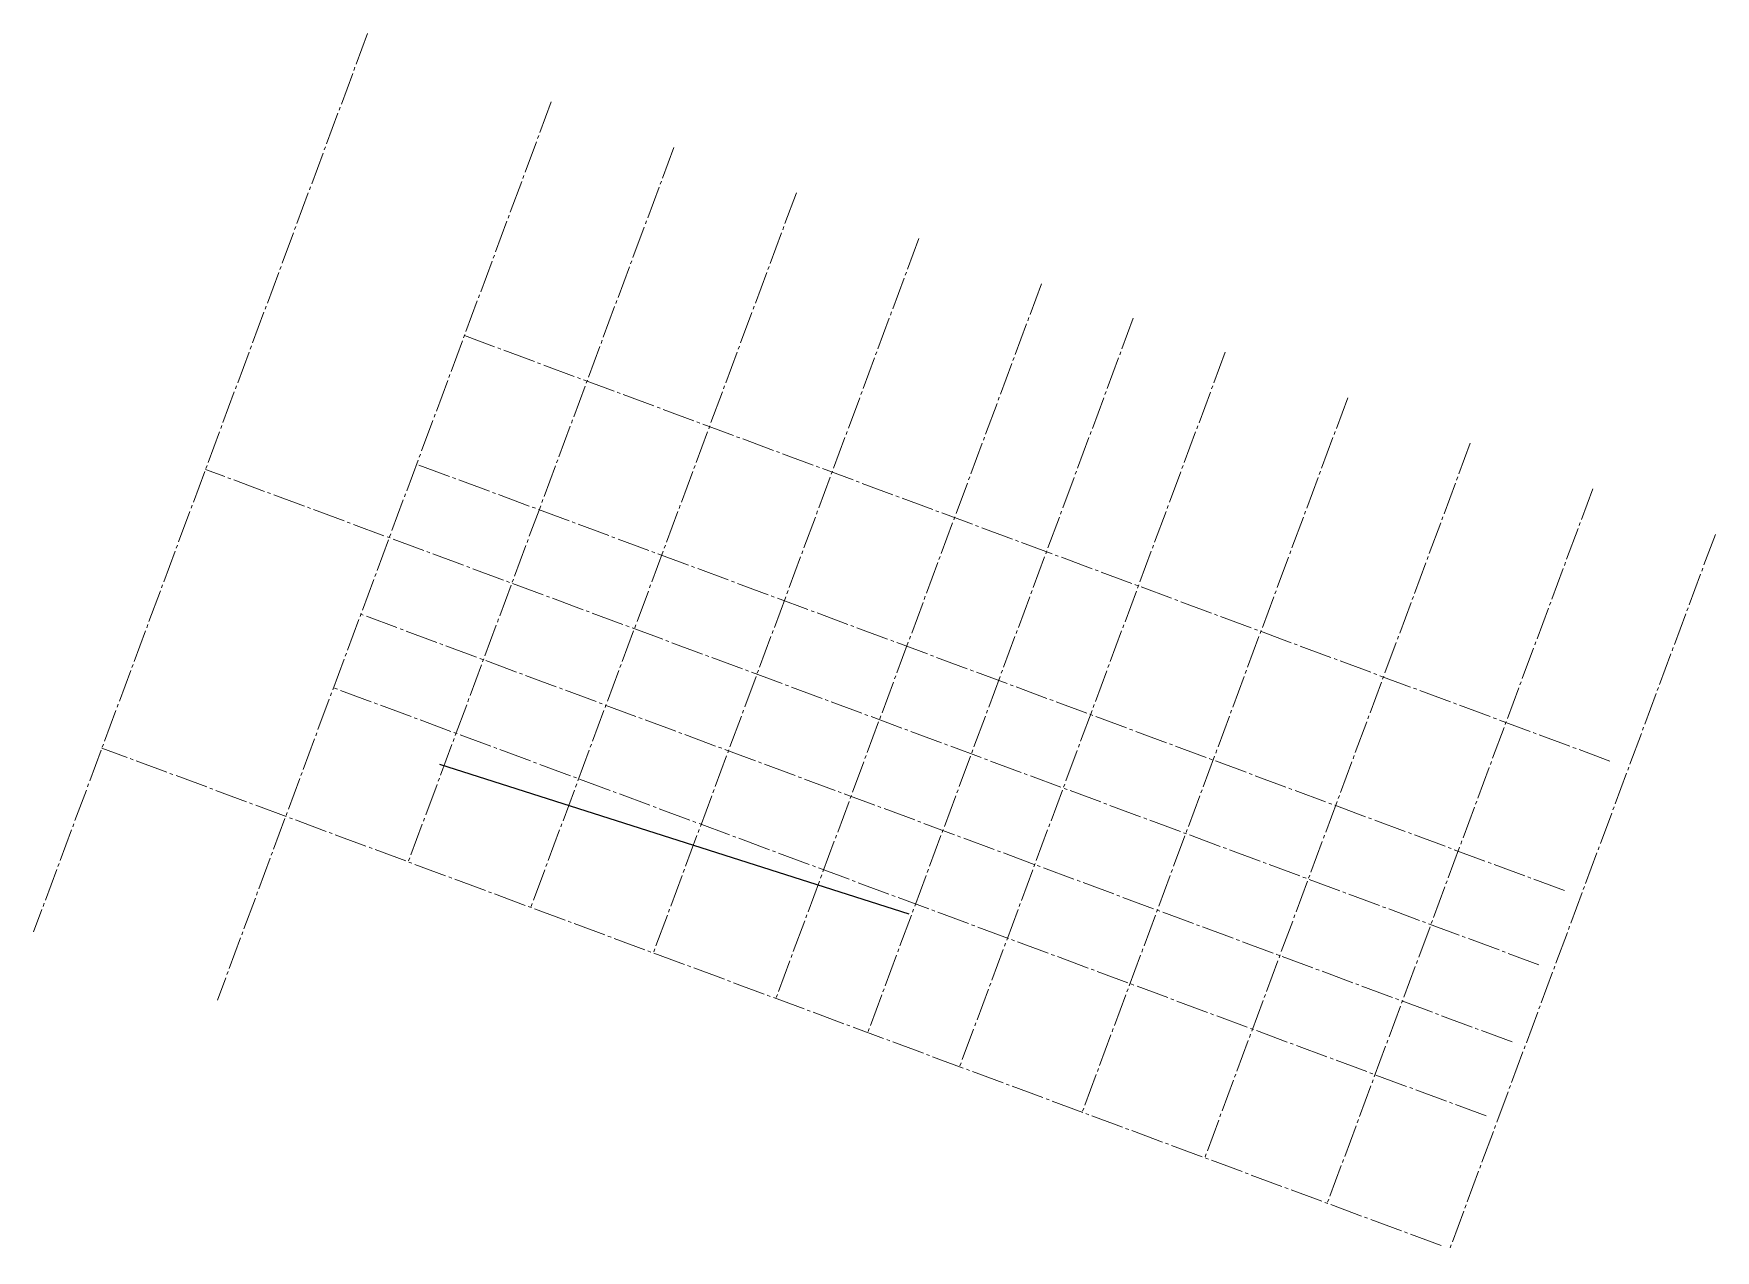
# Model space of a CAD drawing. Extents: x 396834 to 397278, y 241901 to 242133.
# Drawn here: x 397226.8 to 397278.3, y 241910.9 to 241948.2 of the extents above; entities that cross this region are included whole.
import ezdxf

# ---------------------------------------------------------------- set-up
doc = ezdxf.new("R2010")
doc.units = 0
doc.header["$LTSCALE"] = 0.5
doc.linetypes.add('DOTE', pattern=[2.42, 2, -0.2, 0.02, -0.2])
doc.layers.get('0').update_dxf_attribs({"linetype": 'CONTINUOUS'})

msp = doc.modelspace()

# ---------------------------------------------------------------- linework, layer by layer
at = {"color": 1, "linetype": 'DOTE', "lineweight": 20}
for p, q in [((397237.056, 241948.167), (397226.839, 241920.673)), ((397242.68, 241946.077), (397232.463, 241918.583)), ((397246.43, 241944.684), (397238.285, 241922.765)), ((397250.179, 241943.29), (397242.034, 241921.372)), ((397253.929, 241941.897), (397245.784, 241919.978)), ((397257.678, 241940.504), (397249.533, 241918.585)), ((397260.49, 241939.459), (397252.345, 241917.54)), ((397275.067, 241925.901), (397240.022, 241938.924)), ((397263.302, 241938.414), (397255.157, 241916.495)), ((397267.052, 241937.02), (397258.907, 241915.102)), ((397270.801, 241935.627), (397262.656, 241913.708)), ((397273.687, 241921.933), (397238.559, 241934.987)), ((397272.899, 241919.666), (397232.099, 241934.827)), ((397274.551, 241934.234), (397266.406, 241912.315)), ((397278.3, 241932.84), (397270.155, 241910.922)), ((397272.078, 241917.304), (397236.852, 241930.394)), ((397271.29, 241915.036), (397236.016, 241928.144)), ((397269.91, 241911.068), (397228.929, 241926.297))]:
    msp.add_line(p, q, dxfattribs=at)
at = {"linetype": 'Continuous'}
msp.add_line((397253.633, 241921.214), (397239.27, 241925.79), dxfattribs=at)

doc.saveas('drawing.dxf')
